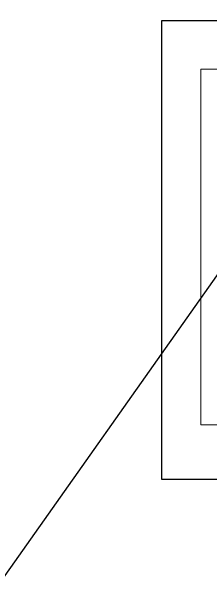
# Model space of a CAD drawing. Header units: millimetres. Extents: x 3614 to 12428, y -844 to 6844.
# Drawn here: x 5886.44 to 5889.45, y -802.23 to -793.38 of the extents above; entities that cross this region are included whole.
import ezdxf

# ---------------------------------------------------------------- set-up
doc = ezdxf.new("R2010")
doc.units = ezdxf.units.MM
doc.header["$LTSCALE"] = 40
doc.header["$MEASUREMENT"] = 0
doc.layers.get('0').update_dxf_attribs({"linetype": 'CONTINUOUS', "lineweight": 20})
doc.layers.get('Defpoints').update_dxf_attribs({"linetype": 'CONTINUOUS', "lineweight": 20})
doc.layers.add('TEXT', color=7, linetype='CONTINUOUS', lineweight=20)
doc.layers.add('Wall', color=7, linetype='CONTINUOUS', lineweight=30)
doc.styles.add('101', font='arial.ttf', dxfattribs={"width": 0.85})
doc.dimstyles.new('INNER', dxfattribs={"dimtxt": 50, "dimasz": 30, "dimexe": 50, "dimexo": 50, "dimgap": 10, "dimtad": 1, "dimzin": 13, "dimdsep": 46, "dimtxsty": '101', "dimblk1": 'ARCHTICK', "dimblk2": 'ARCHTICK', "dimsah": 1, "dimcen": 0, "dimclrt": 2, "dimadec": 0, "dimazin": 0, "dimtfac": 1, "dimtix": 1, "dimtmove": 2, "dimatfit": 3, "dimldrblk": 'ARCHTICK', "dimfxl": 0, "dimtolj": 1, "dimtzin": 13, "dimarcsym": 0})

# ---------------------------------------------------------------- blocks, each defined once
blk = doc.blocks.new('_ArchTick')
at = {"color": 0, "const_width": 0.15}
blk.add_lwpolyline([(-0.5, -0.5), (0.5, 0.5)], dxfattribs=at)

msp = doc.modelspace()

# ---------------------------------------------------------------- linework, layer by layer
at = {"layer": 'Defpoints'}
msp.add_lwpolyline([(5893.1235, -794.2503), (5889.3055, -794.2503), (5889.3055, -799.6245), (5893.1235, -799.6245)], close=True, dxfattribs=at)
at = {"layer": 'Wall', "ltscale": 0.05}
msp.add_lwpolyline([(5900.1282, -793.5184), (5888.7121, -793.5184), (5888.7121, -800.4474), (5900.1282, -800.4474)], close=True, dxfattribs=at)

# ---------------------------------------------------------------- leaders
at = {"layer": 'TEXT'}
for points in [[(5896.4374, -797.0769), (5896.4374, -796.5866), (5896.641, -796.5866)], [(5896.5284, -797.3336), (5896.5284, -796.7689), (5896.6403, -796.7689)], [(5890.5043, -796.0169), (5890.5043, -796.4697), (5890.7425, -796.4697)]]:
    msp.add_leader(points, dimstyle='INNER', override={"dimtad": 0, "dimldrblk": 'Open90'}, dxfattribs=at)

doc.saveas('drawing.dxf')
